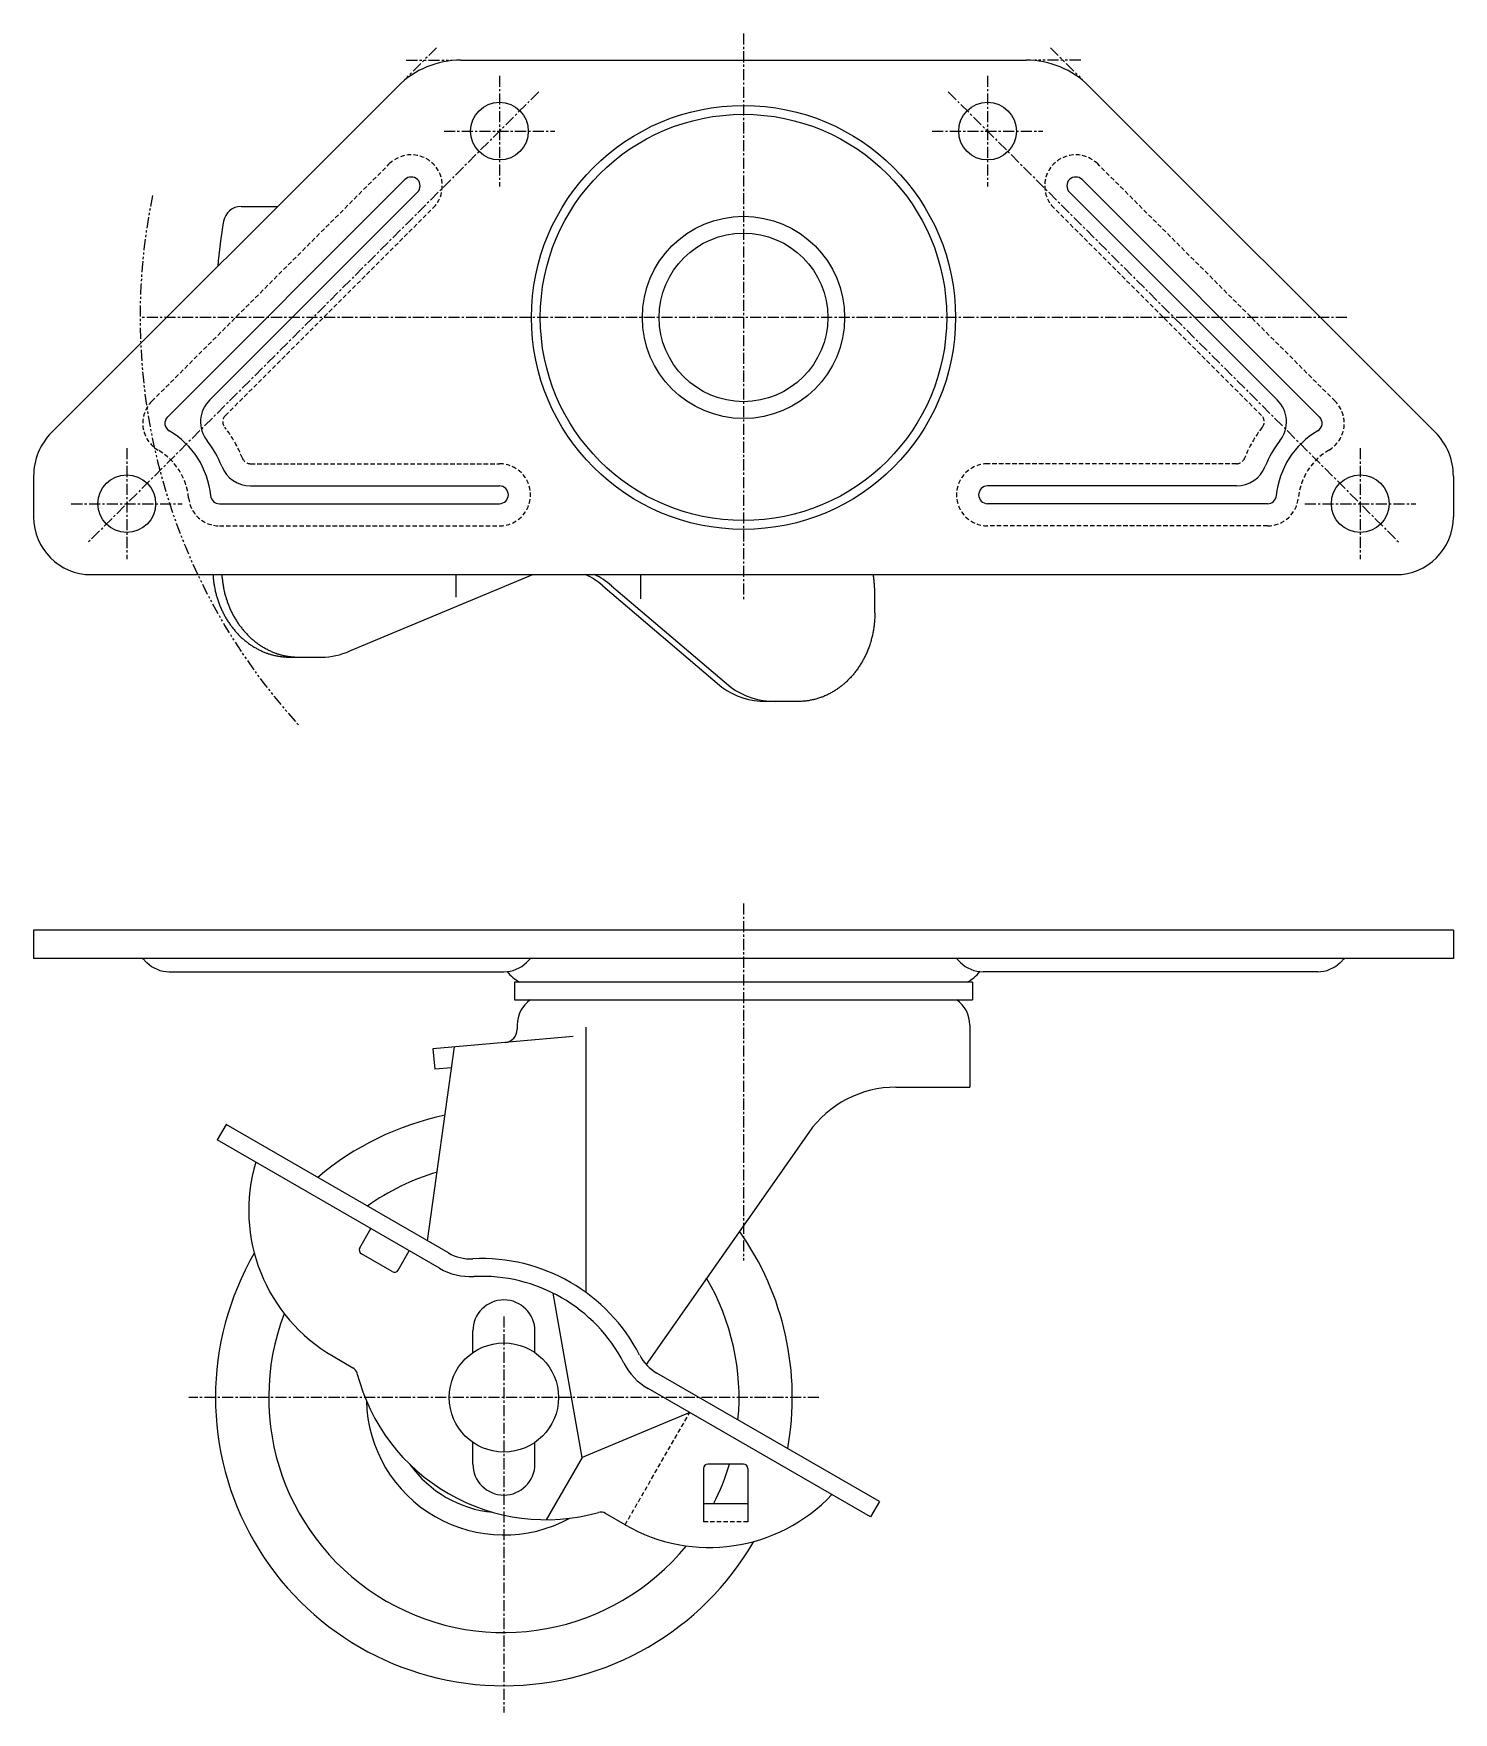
# Model space of a CAD drawing. Extents: x -183 to 80, y -169 to 32.
# Drawn here: x -80 to 80, y -157.3 to 32 of the extents above; entities that cross this region are included whole.
import ezdxf

# ---------------------------------------------------------------- set-up
doc = ezdxf.new("R2010")
doc.units = 0
for name, pattern in [('CENTER', [2, 1.25, -0.25, 0.25, -0.25]), ('DASHED', [0.75, 0.5, -0.25]), ('PHANTOM', [2.5, 1.25, -0.25, 0.25, -0.25, 0.25, -0.25])]:
    doc.linetypes.add(name, pattern=pattern)
doc.layers.get('0').update_dxf_attribs({"linetype": 'CONTINUOUS'})
doc.layers.get('DEFPOINTS').update_dxf_attribs({"linetype": 'CONTINUOUS'})
doc.layers.add('CENTER', color=1, linetype='CENTER')

msp = doc.modelspace()

# ---------------------------------------------------------------- linework, layer by layer
at = {"color": 3, "linetype": 'PHANTOM'}
for p, q in [((-34.59, 30.41), (-38.22, 26.78)), ((34.59, 30.41), (38.22, 26.78)), ((-38, 29), (-32.86, 29)), ((38, 29), (32.86, 29))]:
    msp.add_line(p, q, dxfattribs=at)
at = {"color": 7, "linetype": 'CONTINUOUS'}
for p, q in [((-31.86, 29), (31.86, 29)), ((-38.93, 26.07), (-77.95, -12.95)), ((38.93, 26.07), (77.95, -12.95)), ((-64.91, -11.23), (-38.15, 15.53)), ((64.91, -11.23), (38.15, 15.53)), ((-60.15, -9.29), (-36.74, 14.12)), ((60.15, -9.29), (36.74, 14.12)), ((-56.62, 12.5), (-52.5, 12.5)), ((-80, -17.9), (-80, -22.5)), ((80, -17.9), (80, -22.5)), ((-55.54, -19), (-27.5, -19)), ((55.54, -19), (27.5, -19)), ((-59.05, -21), (-27.5, -21)), ((59.05, -21), (27.5, -21)), ((-73.5, -29), (73.5, -29)), ((-44.37, -37.6), (-23.73, -29)), ((-32.39, -31.53), (-32.39, -29)), ((-15.87, -30.26), (-2.44, -41.67)), ((-14.87, -30.26), (-1.44, -41.67)), ((-11.61, -29), (-11.61, -31.72)), ((14.81, -33.3), (14.81, -31.3)), ((-51.15, -38.3), (-47.55, -38.3)), ((6.15, -43.3), (2.55, -43.3)), ((80, -69.07), (-80, -69.07)), ((-80, -69.07), (-80, -72.27)), ((80, -69.07), (80, -72.27)), ((80, -72.27), (-80, -72.27)), ((-67.7, -72.27), (-67.26, -72.72)), ((-64.71, -73.77), (-26.99, -73.77)), ((-24, -72.27), (-24.45, -72.72)), ((24, -72.27), (24.45, -72.72)), ((64.71, -73.77), (26.99, -73.77)), ((67.7, -72.27), (67.26, -72.72)), ((25.79, -74.93), (-25.79, -74.93)), ((-25.79, -74.93), (-25.79, -76.93)), ((25.79, -74.93), (25.79, -76.93)), ((-25.79, -76.93), (25.79, -76.93)), ((-19.18, -81.08), (-35, -82.47)), ((-25.5, -79.78), (-25.5, -80.26)), ((-17.76, -80.03), (-17.76, -109.91)), ((25.5, -79.78), (25.5, -86.78)), ((-35.62, -104.09), (-32.55, -82.25)), ((-35, -82.47), (-34.8, -84.76)), ((-32.88, -84.59), (-34.8, -84.76)), ((17.18, -86.78), (25.5, -86.78)), ((-58.31, -91), (-59.31, -92.73)), ((-34.25, -107.2), (-59.31, -92.73)), ((-33.25, -105.47), (-58.31, -91)), ((7.35, -91.9), (-10.96, -118.05)), ((-43.24, -104.9), (-41.99, -102.73)), ((-39.59, -107.58), (-43.05, -105.58)), ((-38.91, -107.4), (-37.66, -105.23)), ((-18.19, -128.52), (-21.46, -110)), ((-30.5, -116.72), (-30.5, -114.27)), ((-23.5, -116.72), (-23.5, -114.27)), ((-46.25, -117.12), (-44.02, -118.41)), ((15.31, -133.5), (-9.75, -119.03)), ((14.31, -135.23), (-10.75, -120.76)), ((-6.05, -123.48), (-18.19, -128.52)), ((-30.5, -129.27), (-30.5, -126.83)), ((-23.5, -129.27), (-23.5, -126.83)), ((-18.19, -128.52), (-22.25, -135.55)), ((-4.5, -129.77), (-4.5, -135.77)), ((0, -129.27), (-4, -129.27)), ((0.5, -129.77), (0.5, -135.77)), ((0.5, -133.77), (-4.5, -133.77)), ((15.31, -133.5), (14.31, -135.23)), ((-13.35, -136.12), (-15.57, -134.84))]:
    msp.add_line(p, q, dxfattribs=at)
at = {"color": 3, "linetype": 'DASHED'}
for p, q in [((-66.68, -9.46), (-39.92, 17.3)), ((66.68, -9.46), (39.92, 17.3)), ((-58.38, -11.06), (-34.97, 12.35)), ((58.38, -11.06), (34.97, 12.35)), ((-55.54, -16.5), (-27.5, -16.5)), ((55.54, -16.5), (27.5, -16.5)), ((-59.05, -23.5), (-27.5, -23.5)), ((59.05, -23.5), (27.5, -23.5)), ((-13.35, -136.12), (-6.05, -123.48)), ((0.5, -135.77), (-4.5, -135.77))]:
    msp.add_line(p, q, dxfattribs=at)
at = {"color": 7, "linetype": 'CONTINUOUS'}
for points in [[(-59.78, -29, 0), (-59.78, -29.12, 0), (-59.77, -29.23, 0), (-59.76, -29.35, 0), (-59.75, -29.47, 0), (-59.73, -29.58, 0), (-59.72, -29.7, 0), (-59.71, -29.82, 0), (-59.69, -29.93, 0), (-59.67, -30.05, 0), (-59.65, -30.16, 0), (-59.64, -30.28, 0), (-59.61, -30.39, 0), (-59.59, -30.51, 0), (-59.57, -30.62, 0), (-59.55, -30.73, 0), (-59.52, -30.85, 0), (-59.49, -30.96, 0), (-59.47, -31.07, 0), (-59.44, -31.19, 0), (-59.41, -31.3, 0), (-59.38, -31.41, 0), (-59.34, -31.52, 0), (-59.31, -31.63, 0), (-59.28, -31.74, 0), (-59.24, -31.85, 0), (-59.2, -31.96, 0), (-59.17, -32.07, 0), (-59.13, -32.18, 0), (-59.09, -32.29, 0), (-59.05, -32.39, 0), (-59.01, -32.5, 0), (-58.96, -32.61, 0), (-58.92, -32.71, 0), (-58.87, -32.82, 0), (-58.83, -32.92, 0), (-58.78, -33.03, 0), (-58.73, -33.13, 0), (-58.68, -33.23, 0), (-58.63, -33.33, 0), (-58.58, -33.43, 0), (-58.53, -33.53, 0), (-58.47, -33.63, 0), (-58.42, -33.73, 0), (-58.36, -33.83, 0), (-58.3, -33.93, 0), (-58.25, -34.02, 0), (-58.19, -34.12, 0), (-58.13, -34.21, 0), (-58.07, -34.31, 0), (-58.01, -34.4, 0), (-57.94, -34.49, 0), (-57.88, -34.59, 0), (-57.82, -34.68, 0), (-57.75, -34.77, 0), (-57.69, -34.86, 0), (-57.62, -34.94, 0), (-57.55, -35.03, 0), (-57.48, -35.12, 0), (-57.41, -35.2, 0), (-57.34, -35.29, 0), (-57.27, -35.37, 0), (-57.2, -35.45, 0), (-57.13, -35.53, 0), (-57.05, -35.61, 0), (-56.98, -35.69, 0), (-56.9, -35.77, 0), (-56.82, -35.85, 0), (-56.75, -35.93, 0), (-56.67, -36, 0), (-56.59, -36.08, 0), (-56.51, -36.15, 0), (-56.43, -36.22, 0), (-56.35, -36.29, 0), (-56.27, -36.36, 0), (-56.19, -36.43, 0), (-56.1, -36.5, 0), (-56.02, -36.56, 0), (-55.94, -36.63, 0), (-55.85, -36.69, 0), (-55.77, -36.76, 0), (-55.68, -36.82, 0), (-55.59, -36.88, 0), (-55.51, -36.94, 0), (-55.42, -37, 0), (-55.33, -37.06, 0), (-55.24, -37.11, 0), (-55.15, -37.17, 0), (-55.06, -37.22, 0), (-54.97, -37.27, 0), (-54.88, -37.32, 0), (-54.79, -37.37, 0), (-54.69, -37.42, 0), (-54.6, -37.47, 0), (-54.51, -37.52, 0), (-54.41, -37.56, 0), (-54.32, -37.6, 0), (-54.22, -37.65, 0), (-54.13, -37.69, 0), (-54.03, -37.73, 0), (-53.94, -37.77, 0), (-53.84, -37.8, 0), (-53.75, -37.84, 0), (-53.65, -37.87, 0), (-53.55, -37.91, 0), (-53.45, -37.94, 0), (-53.35, -37.97, 0), (-53.26, -38, 0), (-53.16, -38.03, 0), (-53.06, -38.05, 0), (-52.96, -38.08, 0), (-52.86, -38.1, 0), (-52.76, -38.12, 0), (-52.66, -38.15, 0), (-52.56, -38.17, 0), (-52.46, -38.18, 0), (-52.36, -38.2, 0), (-52.26, -38.22, 0), (-52.16, -38.23, 0), (-52.06, -38.24, 0), (-51.96, -38.26, 0), (-51.86, -38.27, 0), (-51.75, -38.28, 0), (-51.65, -38.28, 0), (-51.55, -38.29, 0), (-51.45, -38.29, 0), (-51.35, -38.3, 0), (-51.25, -38.3, 0), (-51.15, -38.3, 0)], [(-58.78, -29, 0), (-58.78, -29.12, 0), (-58.77, -29.23, 0), (-58.76, -29.35, 0), (-58.75, -29.47, 0), (-58.73, -29.58, 0), (-58.72, -29.7, 0), (-58.71, -29.82, 0), (-58.69, -29.93, 0), (-58.67, -30.05, 0), (-58.65, -30.16, 0), (-58.64, -30.28, 0), (-58.61, -30.39, 0), (-58.59, -30.51, 0), (-58.57, -30.62, 0), (-58.55, -30.73, 0), (-58.52, -30.85, 0), (-58.49, -30.96, 0), (-58.47, -31.07, 0), (-58.44, -31.19, 0), (-58.41, -31.3, 0), (-58.38, -31.41, 0), (-58.34, -31.52, 0), (-58.31, -31.63, 0), (-58.28, -31.74, 0), (-58.24, -31.85, 0), (-58.2, -31.96, 0), (-58.17, -32.07, 0), (-58.13, -32.18, 0), (-58.09, -32.29, 0), (-58.05, -32.39, 0), (-58.01, -32.5, 0), (-57.96, -32.61, 0), (-57.92, -32.71, 0), (-57.87, -32.82, 0), (-57.83, -32.92, 0), (-57.78, -33.03, 0), (-57.73, -33.13, 0), (-57.68, -33.23, 0), (-57.63, -33.33, 0), (-57.58, -33.43, 0), (-57.53, -33.53, 0), (-57.47, -33.63, 0), (-57.42, -33.73, 0), (-57.36, -33.83, 0), (-57.3, -33.93, 0), (-57.25, -34.02, 0), (-57.19, -34.12, 0), (-57.13, -34.21, 0), (-57.07, -34.31, 0), (-57.01, -34.4, 0), (-56.94, -34.49, 0), (-56.88, -34.59, 0), (-56.82, -34.68, 0), (-56.75, -34.77, 0), (-56.69, -34.86, 0), (-56.62, -34.94, 0), (-56.55, -35.03, 0), (-56.48, -35.12, 0), (-56.41, -35.2, 0), (-56.34, -35.29, 0), (-56.27, -35.37, 0), (-56.2, -35.45, 0), (-56.13, -35.53, 0), (-56.05, -35.61, 0), (-55.98, -35.69, 0), (-55.9, -35.77, 0), (-55.82, -35.85, 0), (-55.75, -35.93, 0), (-55.67, -36, 0), (-55.59, -36.08, 0), (-55.51, -36.15, 0), (-55.43, -36.22, 0), (-55.35, -36.29, 0), (-55.27, -36.36, 0), (-55.19, -36.43, 0), (-55.1, -36.5, 0), (-55.02, -36.56, 0), (-54.94, -36.63, 0), (-54.85, -36.69, 0), (-54.77, -36.76, 0), (-54.68, -36.82, 0), (-54.59, -36.88, 0), (-54.51, -36.94, 0), (-54.42, -37, 0), (-54.33, -37.06, 0), (-54.24, -37.11, 0), (-54.15, -37.17, 0), (-54.06, -37.22, 0), (-53.97, -37.27, 0), (-53.88, -37.32, 0), (-53.79, -37.37, 0), (-53.69, -37.42, 0), (-53.6, -37.47, 0), (-53.51, -37.52, 0), (-53.41, -37.56, 0), (-53.32, -37.6, 0), (-53.22, -37.65, 0), (-53.13, -37.69, 0), (-53.03, -37.73, 0), (-52.94, -37.77, 0), (-52.84, -37.8, 0), (-52.75, -37.84, 0), (-52.65, -37.87, 0), (-52.55, -37.91, 0), (-52.45, -37.94, 0), (-52.35, -37.97, 0), (-52.26, -38, 0), (-52.16, -38.03, 0), (-52.06, -38.05, 0), (-51.96, -38.08, 0), (-51.86, -38.1, 0), (-51.76, -38.12, 0), (-51.66, -38.15, 0), (-51.56, -38.17, 0), (-51.46, -38.18, 0), (-51.36, -38.2, 0), (-51.26, -38.22, 0), (-51.16, -38.23, 0), (-51.06, -38.24, 0), (-50.96, -38.26, 0), (-50.86, -38.27, 0), (-50.75, -38.28, 0), (-50.65, -38.28, 0), (-50.55, -38.29, 0), (-50.45, -38.29, 0), (-50.35, -38.3, 0), (-50.25, -38.3, 0), (-50.15, -38.3, 0)], [(14.81, -31.3, 0), (14.81, -31.28, 0), (14.81, -31.26, 0), (14.81, -31.25, 0), (14.81, -31.23, 0), (14.81, -31.21, 0), (14.81, -31.19, 0), (14.81, -31.17, 0), (14.81, -31.15, 0), (14.81, -31.14, 0), (14.8, -31.12, 0), (14.8, -31.1, 0), (14.8, -31.08, 0), (14.8, -31.06, 0), (14.8, -31.04, 0), (14.8, -31.03, 0), (14.8, -31.01, 0), (14.8, -30.99, 0), (14.8, -30.97, 0), (14.8, -30.95, 0), (14.8, -30.94, 0), (14.8, -30.92, 0), (14.8, -30.9, 0), (14.8, -30.88, 0), (14.8, -30.86, 0), (14.8, -30.84, 0), (14.8, -30.83, 0), (14.8, -30.81, 0), (14.8, -30.79, 0), (14.8, -30.77, 0), (14.8, -30.75, 0), (14.8, -30.74, 0), (14.79, -30.72, 0), (14.79, -30.7, 0), (14.79, -30.68, 0), (14.79, -30.66, 0), (14.79, -30.64, 0), (14.79, -30.63, 0), (14.79, -30.61, 0), (14.79, -30.59, 0), (14.79, -30.57, 0), (14.79, -30.55, 0), (14.79, -30.54, 0), (14.79, -30.52, 0), (14.78, -30.5, 0), (14.78, -30.48, 0), (14.78, -30.46, 0), (14.78, -30.45, 0), (14.78, -30.43, 0), (14.78, -30.41, 0), (14.78, -30.39, 0), (14.78, -30.37, 0), (14.78, -30.35, 0), (14.77, -30.34, 0), (14.77, -30.32, 0), (14.77, -30.3, 0), (14.77, -30.28, 0), (14.77, -30.26, 0), (14.77, -30.25, 0), (14.77, -30.23, 0), (14.77, -30.21, 0), (14.76, -30.19, 0), (14.76, -30.17, 0), (14.76, -30.16, 0), (14.76, -30.14, 0), (14.76, -30.12, 0), (14.76, -30.1, 0), (14.76, -30.08, 0), (14.75, -30.07, 0), (14.75, -30.05, 0), (14.75, -30.03, 0), (14.75, -30.01, 0), (14.75, -29.99, 0), (14.75, -29.98, 0), (14.74, -29.96, 0), (14.74, -29.94, 0), (14.74, -29.92, 0), (14.74, -29.9, 0), (14.74, -29.89, 0), (14.74, -29.87, 0), (14.73, -29.85, 0), (14.73, -29.83, 0), (14.73, -29.81, 0), (14.73, -29.8, 0), (14.73, -29.78, 0), (14.73, -29.76, 0), (14.72, -29.74, 0), (14.72, -29.72, 0), (14.72, -29.71, 0), (14.72, -29.69, 0), (14.72, -29.67, 0), (14.71, -29.65, 0), (14.71, -29.64, 0), (14.71, -29.62, 0), (14.71, -29.6, 0), (14.71, -29.58, 0), (14.7, -29.56, 0), (14.7, -29.55, 0), (14.7, -29.53, 0), (14.7, -29.51, 0), (14.69, -29.49, 0), (14.69, -29.48, 0), (14.69, -29.46, 0), (14.69, -29.44, 0), (14.69, -29.42, 0), (14.68, -29.4, 0), (14.68, -29.39, 0), (14.68, -29.37, 0), (14.68, -29.35, 0), (14.67, -29.33, 0), (14.67, -29.32, 0), (14.67, -29.3, 0), (14.67, -29.28, 0), (14.66, -29.26, 0), (14.66, -29.25, 0), (14.66, -29.23, 0), (14.66, -29.21, 0), (14.65, -29.19, 0), (14.65, -29.18, 0), (14.65, -29.16, 0), (14.65, -29.14, 0), (14.64, -29.12, 0), (14.64, -29.11, 0), (14.64, -29.09, 0), (14.63, -29.07, 0), (14.63, -29.05, 0), (14.63, -29.03, 0), (14.63, -29.02, 0), (14.62, -29, 0)], [(14.81, -33.3, 0), (14.81, -33.42, 0), (14.8, -33.55, 0), (14.8, -33.67, 0), (14.8, -33.79, 0), (14.79, -33.91, 0), (14.78, -34.04, 0), (14.77, -34.16, 0), (14.76, -34.28, 0), (14.75, -34.4, 0), (14.74, -34.52, 0), (14.73, -34.65, 0), (14.71, -34.77, 0), (14.7, -34.89, 0), (14.68, -35.01, 0), (14.66, -35.13, 0), (14.64, -35.25, 0), (14.62, -35.37, 0), (14.6, -35.49, 0), (14.57, -35.61, 0), (14.55, -35.73, 0), (14.52, -35.85, 0), (14.49, -35.97, 0), (14.46, -36.09, 0), (14.43, -36.2, 0), (14.4, -36.32, 0), (14.37, -36.44, 0), (14.34, -36.55, 0), (14.3, -36.67, 0), (14.26, -36.78, 0), (14.23, -36.9, 0), (14.19, -37.01, 0), (14.15, -37.13, 0), (14.11, -37.24, 0), (14.06, -37.35, 0), (14.02, -37.46, 0), (13.97, -37.58, 0), (13.93, -37.69, 0), (13.88, -37.8, 0), (13.83, -37.91, 0), (13.78, -38.01, 0), (13.73, -38.12, 0), (13.68, -38.23, 0), (13.63, -38.34, 0), (13.57, -38.44, 0), (13.52, -38.55, 0), (13.46, -38.65, 0), (13.41, -38.75, 0), (13.35, -38.86, 0), (13.29, -38.96, 0), (13.23, -39.06, 0), (13.16, -39.16, 0), (13.1, -39.26, 0), (13.04, -39.36, 0), (12.97, -39.45, 0), (12.91, -39.55, 0), (12.84, -39.64, 0), (12.77, -39.74, 0), (12.7, -39.83, 0), (12.63, -39.92, 0), (12.56, -40.02, 0), (12.49, -40.11, 0), (12.42, -40.2, 0), (12.34, -40.28, 0), (12.27, -40.37, 0), (12.19, -40.46, 0), (12.12, -40.54, 0), (12.04, -40.63, 0), (11.96, -40.71, 0), (11.88, -40.79, 0), (11.8, -40.87, 0), (11.72, -40.95, 0), (11.64, -41.03, 0), (11.56, -41.11, 0), (11.47, -41.18, 0), (11.39, -41.26, 0), (11.3, -41.33, 0), (11.22, -41.4, 0), (11.13, -41.48, 0), (11.05, -41.55, 0), (10.96, -41.61, 0), (10.87, -41.68, 0), (10.78, -41.75, 0), (10.69, -41.81, 0), (10.6, -41.88, 0), (10.51, -41.94, 0), (10.41, -42, 0), (10.32, -42.06, 0), (10.23, -42.12, 0), (10.13, -42.18, 0), (10.04, -42.23, 0), (9.94, -42.29, 0), (9.85, -42.34, 0), (9.75, -42.39, 0), (9.66, -42.44, 0), (9.56, -42.49, 0), (9.46, -42.54, 0), (9.36, -42.59, 0), (9.26, -42.63, 0), (9.16, -42.67, 0), (9.06, -42.72, 0), (8.96, -42.76, 0), (8.86, -42.8, 0), (8.76, -42.83, 0), (8.66, -42.87, 0), (8.56, -42.9, 0), (8.46, -42.94, 0), (8.35, -42.97, 0), (8.25, -43, 0), (8.15, -43.03, 0), (8.04, -43.06, 0), (7.94, -43.08, 0), (7.84, -43.11, 0), (7.73, -43.13, 0), (7.63, -43.15, 0), (7.52, -43.17, 0), (7.42, -43.19, 0), (7.31, -43.21, 0), (7.21, -43.22, 0), (7.1, -43.24, 0), (6.99, -43.25, 0), (6.89, -43.26, 0), (6.78, -43.27, 0), (6.68, -43.28, 0), (6.57, -43.29, 0), (6.46, -43.29, 0), (6.36, -43.3, 0), (6.25, -43.3, 0), (6.15, -43.3, 0)]]:
    msp.add_polyline3d(points, dxfattribs=at)
for centre, radius in [((-27.5, 21), 3.25), ((0, 0), 23.9), ((0, 0), 22.9), ((27.5, 21), 3.25), ((0, 0), 11.4), ((0, 0), 9.5), ((-69.5, -21), 3.25), ((69.5, -21), 3.25), ((-27, -121.77), 6.15)]:
    msp.add_circle(centre, radius, dxfattribs=at)
for centre, radius, start, end in [((-31.86, 19), 10, 90, 135), ((31.86, 19), 10, 45, 90), ((-37.44, 14.83), 1, 315, 135), ((37.44, 14.83), 1, 45, 225), ((-56.62, 10.5), 2, 90, 170.4059), ((5.5, 0), 65, 170.4059, 174.9202), ((-57.68, -11.77), 3.5, 135, 217.9819), ((57.68, -11.77), 3.5, 322.0181, 45), ((-64.2, -11.93), 1, 135, 239.7158), ((64.2, -11.93), 1, 300.2842, 45), ((-73, -17.9), 7, 135, 180), ((-69.5, -21), 9.5, 5.465, 59.7158), ((69.5, -21), 9.5, 120.2842, 174.535), ((73, -17.9), 7, 0, 45), ((-69.5, -21), 11.5, 21.5102, 37.9819), ((69.5, -21), 11.5, 142.0181, 158.4898), ((-55.54, -15.5), 3.5, 201.5102, 270), ((55.54, -15.5), 3.5, 270, 338.4898), ((-59.05, -20), 1, 185.465, 270), ((-27.5, -20), 1, 270, 90), ((27.5, -20), 1, 90, 270), ((59.05, -20), 1, 270, 354.535), ((-73.5, -22.5), 6.5, 180, 270), ((73.5, -22.5), 6.5, 270, 0), ((-21, -36.01), 7.71, 48.2156, 65.39), ((-20, -36.01), 7.71, 48.2156, 65.39), ((-47.55, -30.73), 7.57, 270, 294.8249), ((2.55, -34.85), 8.45, 233.8092, 270), ((3.55, -34.85), 8.45, 233.8092, 270), ((-67.87, -72.67), 0.4, 45, 90), ((-64.71, -70.17), 3.6, 225, 270), ((-26.99, -70.17), 3.6, 270, 315), ((-23.4, -71.37), 4, 216.5187, 242.8732), ((26.99, -70.17), 3.6, 225, 270), ((23.4, -71.37), 4, 297.1268, 323.4813), ((64.71, -70.17), 3.6, 270, 315), ((67.87, -72.67), 0.4, 90, 135), ((-22, -79.78), 3.5, 125.4832, 180), ((22, -79.78), 3.5, 0, 54.5168), ((-27, -80.26), 1.5, 275, 0), ((17.18, -98.78), 12, 90, 145), ((-27, -121.77), 32.5, 101.7832, 130.2168), ((-36.75, -100.67), 19, 163.3911, 240), ((-27, -121.77), 26.5, 106.5253, 125.4747), ((-27, -121.77), 32.5, 349.7832, 35.2168), ((-27, -121.77), 32.5, 149.9461, 330.0539), ((-42.8, -105.15), 0.5, 150, 240), ((-30.75, -101.14), 5, 240, 272.8599), ((-39.34, -107.15), 0.5, 240, 330), ((-30.75, -101.14), 7, 240, 272.8599), ((-29.5, -126.11), 20, 27.1401, 92.8599), ((-29.5, -126.11), 18, 27.1401, 92.8599), ((-27, -121.77), 26.5, 354.5253, 30.4747), ((-27, -114.27), 3.5, 0, 180), ((-27, -121.77), 26.5, 159.112, 320.888), ((-7.25, -114.7), 5, 207.1401, 240), ((-44.52, -119.28), 1, 14.4258, 60), ((-22.25, -113.55), 22, 194.4258, 285.5742), ((-7.25, -114.7), 7, 207.1401, 240), ((-27, -121.77), 15.5, 181.4143, 298.5857), ((-27, -121.77), 13, 215.4942, 264.5058), ((-27, -129.27), 3.5, 180, 0), ((-4, -129.77), 0.5, 90, 180), ((-27, -121.77), 26.5, 333.0746, 343.5595), ((0, -129.77), 0.5, 0, 90), ((-3.85, -119.67), 19, 240, 316.6089), ((-16.07, -135.7), 1, 60, 105.5742)]:
    msp.add_arc(centre, radius, start, end, dxfattribs=at)
at = {"color": 3, "linetype": 'DASHED'}
for centre, radius, start, end in [((-37.44, 14.83), 3.5, 315, 135), ((37.44, 14.83), 3.5, 45, 225), ((-64.2, -11.93), 3.5, 135, 239.7158), ((64.2, -11.93), 3.5, 300.2842, 45), ((-57.68, -11.77), 1, 135, 217.9819), ((57.68, -11.77), 1, 322.0181, 45), ((-69.5, -21), 14, 21.5102, 37.9819), ((69.5, -21), 14, 142.0181, 158.4898), ((-69.5, -21), 7, 5.465, 59.7158), ((69.5, -21), 7, 120.2842, 174.535), ((-55.54, -15.5), 1, 201.5102, 270), ((-27.5, -20), 3.5, 270, 90), ((27.5, -20), 3.5, 90, 270), ((55.54, -15.5), 1, 270, 338.4898), ((-59.05, -20), 3.5, 185.465, 270), ((59.05, -20), 3.5, 270, 354.535)]:
    msp.add_arc(centre, radius, start, end, dxfattribs=at)
at = {"color": 3, "linetype": 'PHANTOM'}
msp.add_arc((0, 0), 68, 168.3394, 222.6873, dxfattribs=at)
at = {"layer": 'CENTER', "color": 1, "linetype": 'CENTER'}
for p, q in [((0, 32), (0, -32)), ((-27.5, 27.25), (-27.5, 14.75)), ((27.5, 27.25), (27.5, 14.75)), ((-23.08, 25.42), (-73.92, -25.42)), ((23.08, 25.42), (73.92, -25.42)), ((-33.75, 21), (-21.25, 21)), ((21.25, 21), (33.75, 21)), ((68, 0), (-68, 0)), ((-69.5, -14.75), (-69.5, -27.25)), ((69.5, -14.75), (69.5, -27.25)), ((-75.75, -21), (-63.25, -21)), ((63.25, -21), (75.75, -21)), ((0, -66.07), (0, -106.33)), ((-27, -112.62), (-27, -157.27)), ((8.5, -121.77), (-62.5, -121.77))]:
    msp.add_line(p, q, dxfattribs=at)
at = {"layer": 'DEFPOINTS', "color": 0, "linetype": 'BYBLOCK'}
for p in [(-19.18, -81.08), (-35, -82.47), (-25.5, -81.63)]:
    msp.add_point(p, dxfattribs=at)

doc.saveas('drawing.dxf')
